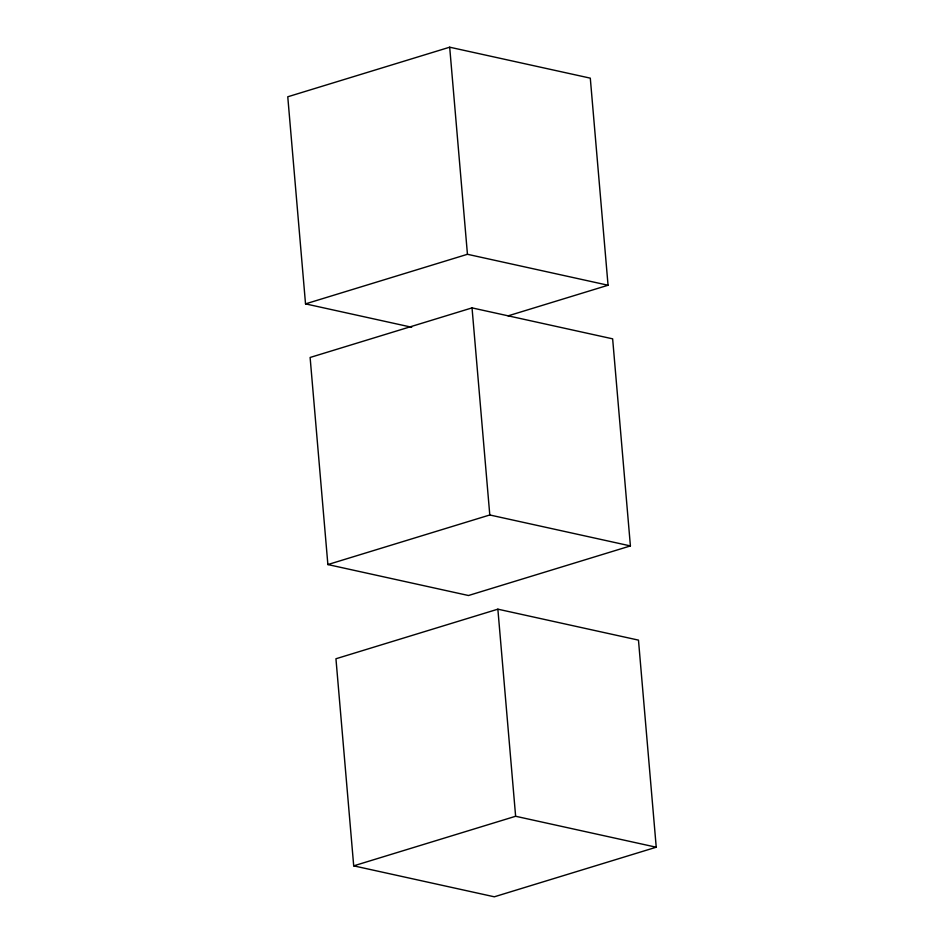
<?xml version="1.0" encoding="UTF-8"?>
<svg xmlns="http://www.w3.org/2000/svg" width="944" height="944" viewBox="0 0 944 944"><rect width="100%" height="100%" fill="white"/><g stroke="black" fill="none" stroke-linecap="round" stroke-linejoin="round"><path stroke-width="1.42" d="M508.084 315.862L608.054 285.241L590.295 78.151L449.686 47.2L287.767 96.784L305.526 303.874L411.702 327.249M305.526 303.874L467.445 254.29L608.054 285.241M472.035 307.886L310.116 357.469L327.875 564.559L468.484 595.511L630.403 545.927L612.644 338.837L472.035 307.886L489.794 514.976L630.403 545.927M327.875 564.559L489.794 514.976M497.866 609.175L335.946 658.759L353.705 865.849L494.314 896.8L656.233 847.216L638.474 640.126L497.866 609.175L515.625 816.265L656.233 847.216M353.705 865.849L515.625 816.265M449.686 47.2L467.445 254.29"/></g></svg>
